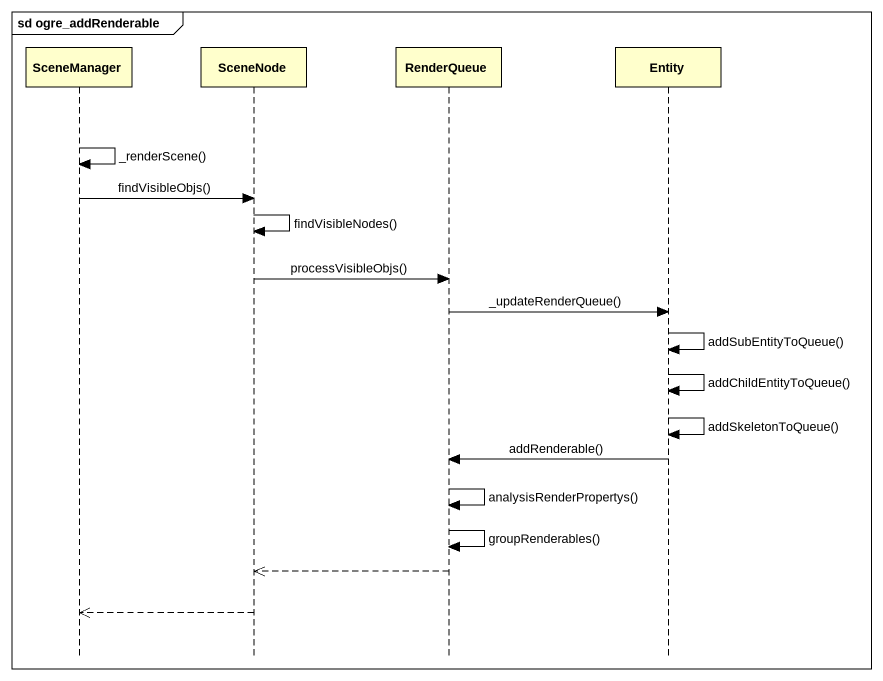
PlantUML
@startuml
mainframe sd ogre_addRenderable
hide footbox
participant SceneManager
participant SceneNode
participant RenderQueue
participant "Entity" as Entity_

SceneManager -> SceneManager : _renderScene()
SceneManager -> SceneNode : findVisibleObjs()
SceneNode -> SceneNode : findVisibleNodes()
SceneNode -> RenderQueue : processVisibleObjs()
RenderQueue -> Entity_ : _updateRenderQueue()
Entity_ -> Entity_ : addSubEntityToQueue()
Entity_ -> Entity_ : addChildEntityToQueue()
Entity_ -> Entity_ : addSkeletonToQueue()
Entity_ -> RenderQueue : addRenderable()
RenderQueue -> RenderQueue : analysisRenderPropertys()
RenderQueue -> RenderQueue : groupRenderables()
RenderQueue -->> SceneNode
SceneNode -->> SceneManager
@enduml
